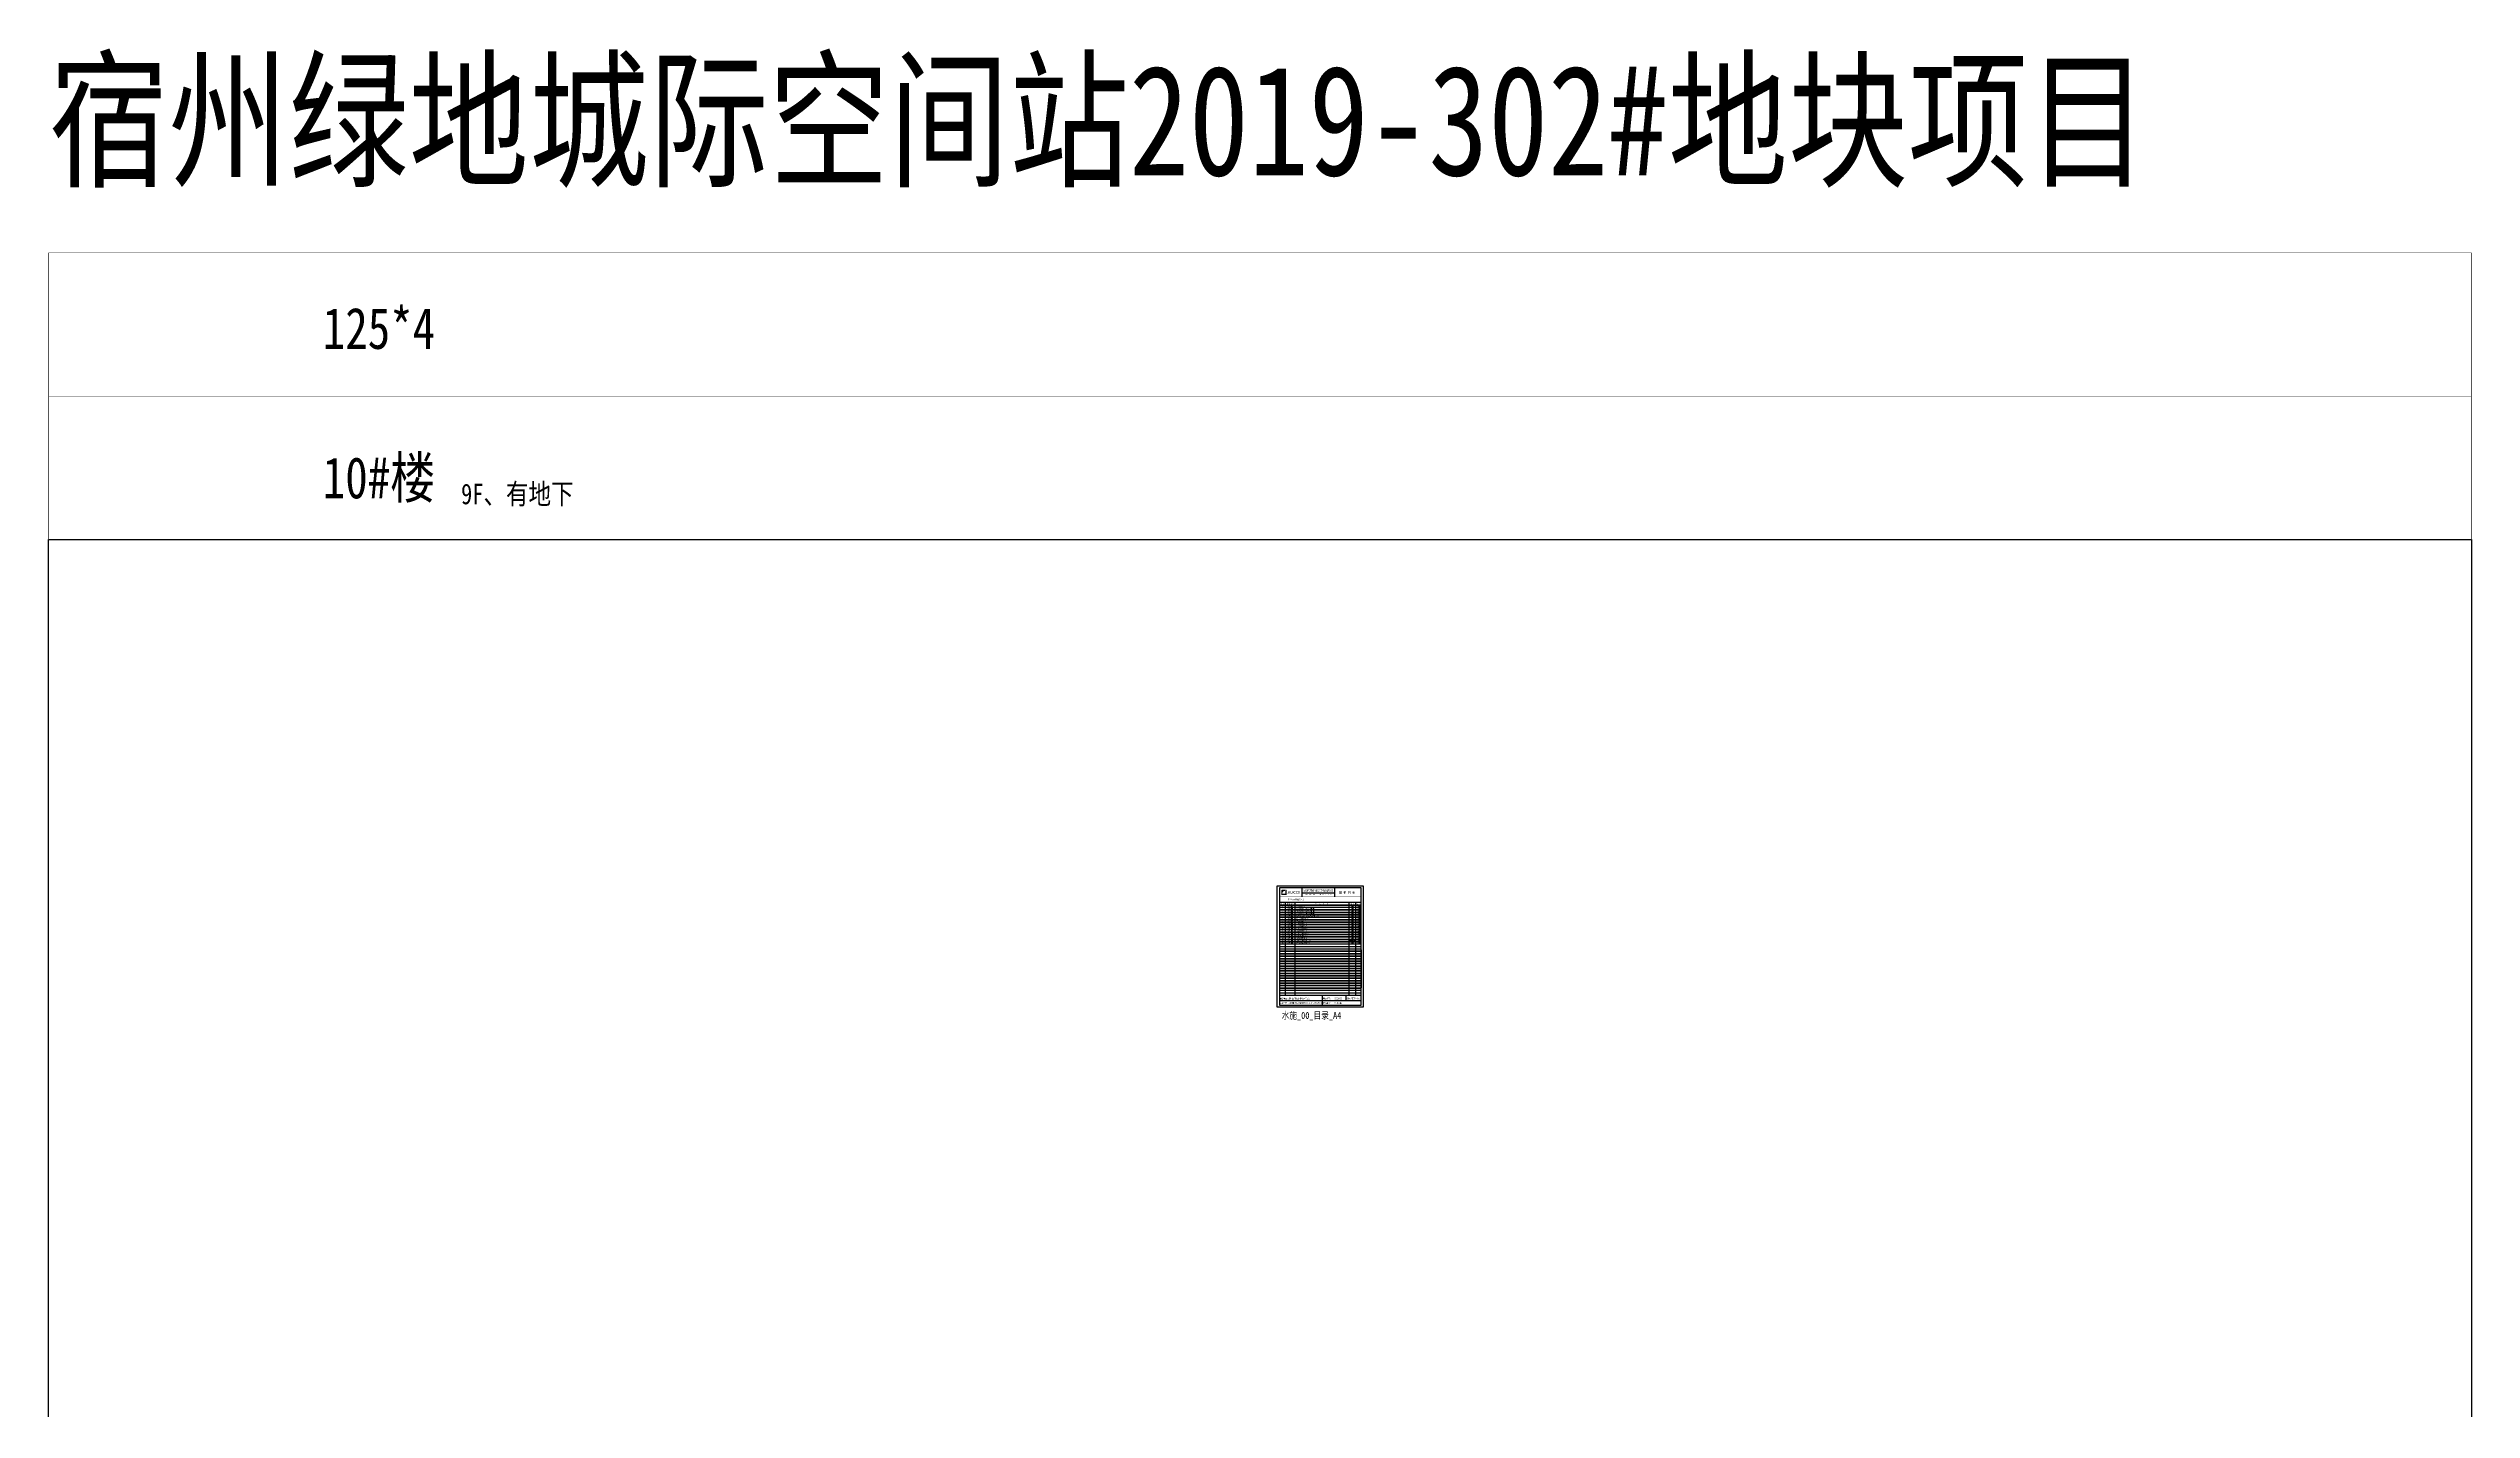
# Model space of a CAD drawing. Extents: x 27938 to 650306, y -92720 to 1524912.
# Drawn here: x 57432 to 650306, y 1191930 to 1524912 of the extents above; entities that cross this region are included whole.
import ezdxf

# ---------------------------------------------------------------- set-up
doc = ezdxf.new("R2010")
doc.units = 0
doc.header["$LTSCALE"] = 1000
doc.header["$MEASUREMENT"] = 0
for name, color, linetype in [('C-Sheet-图框', 101, 'Continuous'), ('PUB_TEXT', 4, 'Continuous'), ('text', 7, 'Continuous'), ('ZC', 6, 'Continuous'), ('图框', 140, 'Continuous'), ('图签文字', 147, 'Continuous'), ('导图字', 7, 'Continuous')]:
    doc.layers.add(name, color=color, linetype=linetype)
doc.styles.add('_HZTXT', font='txt.shx', dxfattribs={"width": 0.8, "bigfont": 'hztxt.shx'})
doc.styles.add('DIM_FONT', font='SIMPLEX.shx', dxfattribs={"width": 0.56})
doc.styles.add('STYLE111', font='simhei.ttf', dxfattribs={"width": 0.7})
doc.styles.add('建筑图签-1', font='simhei.ttf', dxfattribs={"width": 0.7})
doc.styles.add('黑体', font='simhei.ttf')

# ---------------------------------------------------------------- blocks, each defined once
blk = doc.blocks.new('院标1')
h = blk.add_hatch(color=150)
h.dxf.hatch_style = 1
h.set_gradient(color1=(33, 113, 253), color2=(33, 113, 253), tint=1, name='INVCURVED')
edge = h.paths.add_edge_path()
edge.add_spline(control_points=[(116373, 648379), (116379, 648379), (116382, 648379), (116391, 648379), (116391, 648379), (116391, 648379), (116616, 648379), (116616, 648379), (116616, 648379), (116616, 648379), (116616, 648054), (116616, 648054), (116616, 648054), (116616, 648054), (116108, 648054), (116108, 648054), (116108, 648054), (116028, 648054), (115963, 648111), (115963, 648199), (115963, 648199), (115963, 648199), (115963, 649215), (115963, 649215), (115963, 649215), (115963, 649295), (116018, 649360), (116108, 649360), (116108, 649360), (116108, 649360), (116897, 649360), (116897, 649360), (116897, 649360), (116897, 649360), (116897, 649080), (116897, 649080), (116897, 649080), (116897, 649080), (116566, 649140), (116356, 648859), (116356, 648859), (116245, 648719), (116240, 648545), (116247, 648466), (116247, 648466), (116254, 648386), (116247, 648466), (116247, 648466), (116247, 648466), (116247, 648466), (116258, 648374), (116373, 648379)], knot_values=[0, 0, 0, 0, 0.0714286, 0.0714286, 0.0714286, 0.1071429, 0.1428571, 0.1428571, 0.1428571, 0.1785714, 0.2142857, 0.2142857, 0.2142857, 0.25, 0.2857143, 0.2857143, 0.2857143, 0.3214286, 0.3571429, 0.3571429, 0.3571429, 0.3928571, 0.4285714, 0.4285714, 0.4285714, 0.4642857, 0.5, 0.5, 0.5, 0.5357143, 0.5714286, 0.5714286, 0.5714286, 0.6071429, 0.6428571, 0.6428571, 0.6428571, 0.6785714, 0.7142857, 0.7142857, 0.7142857, 0.75, 0.7857143, 0.7857143, 0.7857143, 0.8214286, 0.8571429, 0.8571429, 0.8571429, 0.9285714, 1, 1, 1, 1], degree=3, periodic=0)
h = blk.add_hatch(color=150)
h.dxf.hatch_style = 1
h.set_gradient(color1=(33, 113, 253), color2=(33, 113, 253), tint=1, name='INVCURVED')
edge = h.paths.add_edge_path()
edge.add_spline(control_points=[(117268, 649215), (117268, 649215), (117268, 648199), (117268, 648199), (117268, 648199), (117268, 648114), (117212, 648054), (117123, 648054), (117123, 648054), (117123, 648054), (116663, 648054), (116663, 648054), (116663, 648054), (116663, 648054), (116663, 648379), (116663, 648379), (116663, 648379), (116663, 648379), (116865, 648379), (116865, 648379), (116865, 648379), (116907, 648379), (116941, 648413), (116941, 648455), (116941, 648455), (116941, 648455), (116941, 649360), (116941, 649360), (116941, 649360), (116941, 649360), (117123, 649360), (117123, 649360), (117123, 649360), (117204, 649360), (117268, 649306), (117268, 649215)], knot_values=[0, 0, 0, 0, 0.1, 0.1, 0.1, 0.15, 0.2, 0.2, 0.2, 0.25, 0.3, 0.3, 0.3, 0.35, 0.4, 0.4, 0.4, 0.45, 0.5, 0.5, 0.5, 0.55, 0.6, 0.6, 0.6, 0.65, 0.7, 0.7, 0.7, 0.75, 0.8, 0.8, 0.8, 0.9, 1, 1, 1, 1], degree=3, periodic=0)

msp = doc.modelspace()

# ---------------------------------------------------------------- hatches: boundary and pattern name
h = msp.add_hatch(color=150)
h.dxf.hatch_style = 1
h.set_gradient(color1=(33, 113, 253), color2=(33, 113, 253), tint=1, name='INVCURVED')
edge = h.paths.add_edge_path()
edge.add_spline(control_points=[(360379.6, 1318948.5), (360379.6, 1318948.5), (360379.6, 1317933.1), (360379.6, 1317933.1), (360379.6, 1317933.1), (360379.6, 1317848), (360323.9, 1317787.7), (360234.2, 1317787.7), (360234.2, 1317787.7), (360234.2, 1317787.7), (359774.4, 1317787.7), (359774.4, 1317787.7), (359774.4, 1317787.7), (359774.4, 1317787.7), (359774.4, 1318112.7), (359774.4, 1318112.7), (359774.4, 1318112.7), (359774.4, 1318112.7), (359976.8, 1318112.7), (359976.8, 1318112.7), (359976.8, 1318112.7), (360018.6, 1318112.7), (360052.5, 1318146.6), (360052.5, 1318188.4), (360052.5, 1318188.4), (360052.5, 1318188.4), (360052.5, 1319093.9), (360052.5, 1319093.9), (360052.5, 1319093.9), (360052.5, 1319093.9), (360234.2, 1319093.9), (360234.2, 1319093.9), (360234.2, 1319093.9), (360315.9, 1319093.9), (360379.6, 1319040.1), (360379.6, 1318948.5)], knot_values=[0, 0, 0, 0, 0.1, 0.1, 0.1, 0.15, 0.2, 0.2, 0.2, 0.25, 0.3, 0.3, 0.3, 0.35, 0.4, 0.4, 0.4, 0.45, 0.5, 0.5, 0.5, 0.55, 0.6, 0.6, 0.6, 0.65, 0.7, 0.7, 0.7, 0.75, 0.8, 0.8, 0.8, 0.9, 1, 1, 1, 1], degree=3, periodic=0)
at = {"layer": '图签文字'}
h = msp.add_hatch(color=4, dxfattribs=at)
h.paths.add_polyline_path([(363470.8, 1318783.7), (363577.6, 1318783.7), (363577.6, 1318128.9), (363470.8, 1318128.9)])
h.paths.add_polyline_path([(362831, 1318684.5), (362831, 1318237.4), (363137.5, 1318237.4), (363243, 1318328.1), (363243, 1318598.9), (363140.7, 1318684.5)], flags=16)
h.paths.add_polyline_path([(362730.6, 1318784.9), (362730.6, 1318137.1), (363174.7, 1318137.1), (363343.4, 1318282), (363343.4, 1318645.8), (363177.1, 1318784.9)])
h.paths.add_polyline_path([(362609.2, 1318788), (362609.2, 1318690), (362263.2, 1318690), (362150.3, 1318595.7), (362150.3, 1318323.9), (362263.2, 1318236.9), (362611.1, 1318236.9), (362611.1, 1318133.4), (362216.9, 1318133.4), (362044.8, 1318281.3), (362044.8, 1318645.6), (362213.2, 1318788)])
h.paths.add_polyline_path([(361348.7, 1318786.5), (361451.2, 1318786.5), (361451.2, 1318352.4), (361548.2, 1318240.7), (361727.1, 1318240.7), (361824.1, 1318352.4), (361824.1, 1318786.5), (361921, 1318786.5), (361921, 1318320.8), (361781.2, 1318136.3), (361494.1, 1318136.3), (361348.7, 1318322.6)])
h.paths.add_polyline_path([(360896.7, 1318785.3), (360996.1, 1318785.3), (361286.8, 1318135.7), (361188.4, 1318135.7), (360949.2, 1318674.7), (360800.4, 1318344.7), (361031.2, 1318344.7), (361082.7, 1318246.7), (360758.8, 1318246.7), (360709, 1318133.9), (360604.4, 1318133.9)])

# ---------------------------------------------------------------- linework, layer by layer
msp.add_line((378599.7, 1304403.6), (378599.7, 1295128.6))
at = {"const_width": 100}
for points in [[(57481.7, 1474916.9), (650256.4, 1474916.9), (650256.4, 1439836.9), (57481.7, 1439836.9)], [(57481.7, 1439836.9), (650256.4, 1439836.9), (650256.4, 1404756.9), (57481.7, 1404756.9)]]:
    msp.add_lwpolyline(points, close=True, dxfattribs=at)
at = {"layer": 'ZC', "color": 8}
msp.add_lwpolyline([(57481.7, 1404756.9), (650256.4, 1404756.9), (650256.4, -92720.1), (57481.7, -92720.1)], close=True, dxfattribs=at)
at = {"layer": '图框'}
for p, q in [((358599.7, 1319578.4), (358599.7, 1290878.4)), ((378599.7, 1319578.4), (358599.7, 1319578.4)), ((364193, 1317378.4), (364193, 1319578.4)), ((372162.7, 1318240.4), (364193, 1318240.4)), ((372183.8, 1317378.4), (372183.8, 1319578.4)), ((378599.7, 1290878.4), (378599.7, 1319578.4)), ((358599.7, 1316028.4), (358599.7, 1292028.4)), ((358599.7, 1316028.4), (358599.7, 1296228.4)), ((358599.7, 1316028.4), (378599.7, 1316028.4)), ((378599.7, 1315353.4), (358599.7, 1315353.4)), ((378599.7, 1315353.4), (358599.7, 1315353.4)), ((358599.7, 1315353.4), (378599.7, 1315353.4)), ((358599.7, 1315353.4), (378599.7, 1315353.4)), ((378599.7, 1314753.4), (358599.7, 1314753.4)), ((378599.7, 1314153.4), (358599.7, 1314153.4)), ((358599.7, 1314153.4), (378599.7, 1314153.4)), ((358599.7, 1314153.4), (378599.7, 1314153.4)), ((378599.7, 1314153.4), (358599.7, 1314153.4)), ((378599.7, 1313553.4), (358599.7, 1313553.4)), ((378599.7, 1313553.4), (358599.7, 1313553.4)), ((358599.7, 1313553.4), (378599.7, 1313553.4)), ((378599.7, 1312953.4), (358599.7, 1312953.4)), ((378599.7, 1312953.4), (358599.7, 1312953.4)), ((358599.7, 1312953.4), (378599.7, 1312953.4)), ((358599.7, 1312953.4), (378599.7, 1312953.4)), ((378599.7, 1312353.4), (358599.7, 1312353.4)), ((378599.7, 1312353.4), (358599.7, 1312353.4)), ((378599.7, 1312353.4), (358599.7, 1312353.4)), ((378599.7, 1312353.4), (358599.7, 1312353.4)), ((358599.7, 1312353.4), (378599.7, 1312353.4)), ((358599.7, 1312353.4), (378599.7, 1312353.4)), ((378599.7, 1311753.4), (358599.7, 1311753.4)), ((358599.7, 1311753.4), (378599.7, 1311753.4)), ((358599.7, 1311753.4), (378599.7, 1311753.4)), ((378599.7, 1311753.4), (358599.7, 1311753.4)), ((378599.7, 1311153.4), (358599.7, 1311153.4)), ((378599.7, 1311153.4), (358599.7, 1311153.4)), ((358599.7, 1311153.4), (378599.7, 1311153.4)), ((358599.7, 1311153.4), (378599.7, 1311153.4)), ((378599.7, 1310553.4), (358599.7, 1310553.4)), ((378599.7, 1310553.4), (358599.7, 1310553.4)), ((358599.7, 1310553.4), (378599.7, 1310553.4)), ((358599.7, 1310553.4), (378599.7, 1310553.4)), ((360043.9, 1316028.4), (360043.9, 1293228.4)), ((362401.1, 1316028.4), (362401.1, 1293228.4)), ((375611.3, 1316028.4), (375611.3, 1293228.4)), ((377245.6, 1316028.4), (377245.6, 1293228.4)), ((378599.7, 1309953.4), (358599.7, 1309953.4)), ((378599.7, 1309953.4), (358599.7, 1309953.4)), ((378599.7, 1309953.4), (358599.7, 1309953.4)), ((378599.7, 1309953.4), (358599.7, 1309953.4)), ((358599.7, 1309953.4), (378599.7, 1309953.4)), ((358599.7, 1309953.4), (378599.7, 1309953.4)), ((378599.7, 1309353.4), (358599.7, 1309353.4)), ((358599.7, 1309353.4), (378599.7, 1309353.4)), ((358599.7, 1309353.4), (378599.7, 1309353.4)), ((378599.7, 1309353.4), (358599.7, 1309353.4)), ((378599.7, 1308753.4), (358599.7, 1308753.4)), ((378599.7, 1308753.4), (358599.7, 1308753.4)), ((358599.7, 1308753.4), (378599.7, 1308753.4)), ((358599.7, 1308753.4), (378599.7, 1308753.4)), ((378599.7, 1308153.4), (358599.7, 1308153.4)), ((378599.7, 1308153.4), (358599.7, 1308153.4)), ((358599.7, 1308153.4), (378599.7, 1308153.4)), ((358599.7, 1308153.4), (378599.7, 1308153.4)), ((378599.7, 1307553.4), (358599.7, 1307553.4)), ((378599.7, 1307553.4), (358599.7, 1307553.4)), ((378599.7, 1307553.4), (358599.7, 1307553.4)), ((378599.7, 1307553.4), (358599.7, 1307553.4)), ((358599.7, 1307553.4), (378599.7, 1307553.4)), ((358599.7, 1307553.4), (378599.7, 1307553.4)), ((378599.7, 1306953.4), (358599.7, 1306953.4)), ((358599.7, 1306953.4), (378599.7, 1306953.4)), ((358599.7, 1306953.4), (378599.7, 1306953.4)), ((378599.7, 1306953.4), (358599.7, 1306953.4)), ((378599.7, 1306353.4), (358599.7, 1306353.4)), ((378599.7, 1306353.4), (358599.7, 1306353.4)), ((358599.7, 1306353.4), (378599.7, 1306353.4)), ((358599.7, 1306353.4), (378599.7, 1306353.4)), ((378599.7, 1305753.4), (358599.7, 1305753.4)), ((378599.7, 1305153.4), (358599.7, 1305153.4)), ((378599.7, 1304553.4), (358599.7, 1304553.4)), ((378599.7, 1304028.4), (358599.7, 1304028.4)), ((358599.7, 1304028.4), (378599.7, 1304028.4)), ((358599.7, 1304028.4), (378599.7, 1304028.4)), ((378599.7, 1304028.4), (358599.7, 1304028.4)), ((378599.7, 1303428.4), (358599.7, 1303428.4)), ((378599.7, 1303428.4), (358599.7, 1303428.4)), ((358599.7, 1303428.4), (378599.7, 1303428.4)), ((358599.7, 1303428.4), (378599.7, 1303428.4)), ((378599.7, 1302828.4), (358599.7, 1302828.4)), ((378599.7, 1302828.4), (358599.7, 1302828.4)), ((358599.7, 1302828.4), (378599.7, 1302828.4)), ((358599.7, 1302828.4), (378599.7, 1302828.4)), ((378599.7, 1302228.4), (358599.7, 1302228.4)), ((378599.7, 1302228.4), (358599.7, 1302228.4)), ((378599.7, 1302228.4), (358599.7, 1302228.4)), ((378599.7, 1302228.4), (358599.7, 1302228.4)), ((358599.7, 1302228.4), (378599.7, 1302228.4)), ((358599.7, 1302228.4), (378599.7, 1302228.4)), ((378599.7, 1301628.4), (358599.7, 1301628.4)), ((358599.7, 1301628.4), (378599.7, 1301628.4)), ((358599.7, 1301628.4), (378599.7, 1301628.4)), ((378599.7, 1301628.4), (358599.7, 1301628.4)), ((378599.7, 1301028.4), (358599.7, 1301028.4)), ((378599.7, 1301028.4), (358599.7, 1301028.4)), ((358599.7, 1301028.4), (378599.7, 1301028.4)), ((358599.7, 1301028.4), (378599.7, 1301028.4)), ((378599.7, 1300428.4), (358599.7, 1300428.4)), ((378599.7, 1300428.4), (358599.7, 1300428.4)), ((358599.7, 1300428.4), (378599.7, 1300428.4)), ((358599.7, 1300428.4), (378599.7, 1300428.4)), ((378599.7, 1299828.4), (358599.7, 1299828.4)), ((378599.7, 1299828.4), (358599.7, 1299828.4)), ((378599.7, 1299828.4), (358599.7, 1299828.4)), ((378599.7, 1299828.4), (358599.7, 1299828.4)), ((358599.7, 1299828.4), (378599.7, 1299828.4)), ((358599.7, 1299828.4), (378599.7, 1299828.4)), ((378599.7, 1299228.4), (358599.7, 1299228.4)), ((358599.7, 1299228.4), (378599.7, 1299228.4)), ((358599.7, 1299228.4), (378599.7, 1299228.4)), ((378599.7, 1299228.4), (358599.7, 1299228.4)), ((378599.7, 1298628.4), (358599.7, 1298628.4)), ((378599.7, 1298628.4), (358599.7, 1298628.4)), ((358599.7, 1298628.4), (378599.7, 1298628.4)), ((358599.7, 1298628.4), (378599.7, 1298628.4)), ((378599.7, 1295628.4), (358599.7, 1295628.4)), ((378599.7, 1295628.4), (358599.7, 1295628.4)), ((378599.7, 1295628.4), (358599.7, 1295628.4)), ((378599.7, 1295628.4), (358599.7, 1295628.4)), ((358599.7, 1295628.4), (378599.7, 1295628.4)), ((358599.7, 1295628.4), (378599.7, 1295628.4)), ((378599.7, 1295028.4), (358599.7, 1295028.4)), ((358599.7, 1295028.4), (378599.7, 1295028.4)), ((378599.7, 1295028.4), (358599.7, 1295028.4)), ((358599.7, 1295028.4), (378599.7, 1295028.4)), ((378599.7, 1294428.4), (358599.7, 1294428.4)), ((378599.7, 1293828.4), (358599.7, 1293828.4)), ((378599.7, 1293228.4), (358599.7, 1293228.4)), ((378599.7, 1298028.4), (358599.7, 1298028.4)), ((378599.7, 1298028.4), (358599.7, 1298028.4)), ((358599.7, 1298028.4), (378599.7, 1298028.4)), ((358599.7, 1298028.4), (378599.7, 1298028.4)), ((378599.7, 1297428.4), (358599.7, 1297428.4)), ((378599.7, 1297428.4), (358599.7, 1297428.4)), ((378599.7, 1297428.4), (358599.7, 1297428.4)), ((378599.7, 1297428.4), (358599.7, 1297428.4)), ((358599.7, 1297428.4), (378599.7, 1297428.4)), ((358599.7, 1297428.4), (378599.7, 1297428.4)), ((378599.7, 1296828.4), (358599.7, 1296828.4)), ((358599.7, 1296828.4), (378599.7, 1296828.4)), ((358599.7, 1296828.4), (378599.7, 1296828.4)), ((378599.7, 1296828.4), (358599.7, 1296828.4)), ((378599.7, 1296228.4), (358599.7, 1296228.4)), ((378599.7, 1296228.4), (358599.7, 1296228.4)), ((358599.7, 1296228.4), (378599.7, 1296228.4)), ((358599.7, 1296228.4), (378599.7, 1296228.4)), ((369070.2, 1293078.4), (369070.2, 1290878.4)), ((374844.5, 1293078.4), (374844.5, 1291978.6)), ((358599.7, 1291977.4), (378599.7, 1291978.9)), ((358599.7, 1290878.4), (378599.7, 1290878.4))]:
    msp.add_line(p, q, dxfattribs=at)
for points in [[(379099.8, 1320078.4), (379099.8, 1290378.4), (358099.8, 1290378.4), (358099.8, 1320078.4)], [(379099.8, 1320078.4), (379099.8, 1290378.4), (358099.8, 1290378.4), (358099.8, 1320078.4)], [(358599.7, 1290878.4), (378599.7, 1290878.4), (378599.7, 1319578.4), (358599.7, 1319578.4)]]:
    msp.add_lwpolyline(points, close=True, dxfattribs=at)
at = {"layer": '图框', "const_width": 56.2}
for points in [[(358599.7, 1317378.4), (378599.7, 1317378.4)], [(358599.7, 1293128.6), (378599.7, 1293128.6)]]:
    msp.add_lwpolyline(points, dxfattribs=at)

# ---------------------------------------------------------------- block references
msp.add_blockref('院标1', (243109.4, 669730.2))

# ---------------------------------------------------------------- texts
at = {"layer": 'C-Sheet-图框', "color": 7, "linetype": 'Continuous', "style": 'STYLE111', "width": 0.7}
for s, p in [('4', (359197.3, 1313072.3)), ('3', (359197.3, 1313672.3)), ('5', (359197.3, 1312472.3)), ('2', (359197.3, 1314272.3)), ('8', (359197.3, 1310672.3)), ('9', (359197.3, 1310072.3)), ('6', (359197.3, 1311872.3)), ('7', (359197.3, 1311272.3)), ('1', (359197.3, 1314872.3)), ('10', (359197.3, 1309472.3)), ('11', (359197.3, 1308872.3)), ('12', (359197.3, 1308272.3)), ('13', (359197.3, 1307672.3)), ('14', (359197.3, 1307072.3)), ('15', (359197.3, 1306472.3)), ('16', (359197.3, 1305872.3))]:
    msp.add_text(s, height=350, dxfattribs=at).set_placement(p)
at = {"layer": 'PUB_TEXT', "linetype": 'Continuous', "style": '_HZTXT', "width": 0.6}
for p in [(360596.3, 1314830.7), (360596.3, 1314230.7), (360596.3, 1313630.7), (360596.3, 1313030.7), (360596.3, 1312430.7), (360596.3, 1311830.7), (360596.3, 1311230.7), (360596.3, 1310630.7), (360596.3, 1310030.7), (360596.3, 1309430.7), (360596.3, 1308830.7), (360596.3, 1308230.7), (360596.3, 1307630.7), (360596.3, 1307030.7), (360596.3, 1306430.7), (360596.3, 1305830.7)]:
    msp.add_text('水施 - ', height=400, dxfattribs=at).set_placement(p)
at = {"layer": 'PUB_TEXT', "color": 1, "linetype": 'Continuous', "width": 0.6}
for s, height, style, p in [('01', 300, 'DIM_FONT', (361486.1, 1314864.8)), ('02', 300, 'DIM_FONT', (361486.1, 1314264.8)), ('03', 300, 'DIM_FONT', (361486.1, 1313664.8)), ('04', 300, 'DIM_FONT', (361486.1, 1313064.8)), ('05', 300, 'DIM_FONT', (361486.1, 1312464.8)), ('06', 300, 'DIM_FONT', (361486.1, 1311864.8)), ('07', 300, 'DIM_FONT', (361486.1, 1311264.8)), ('08', 300, 'DIM_FONT', (361486.1, 1310664.8)), ('09', 300, 'DIM_FONT', (361486.1, 1310064.8)), ('1.0', 400, '_HZTXT', (377781.9, 1314842.5)), ('1.0', 400, '_HZTXT', (377781.9, 1314242.5)), ('1.0', 400, '_HZTXT', (377781.9, 1313642.5)), ('1.0', 400, '_HZTXT', (377781.9, 1313042.5)), ('1.0', 400, '_HZTXT', (377781.9, 1312442.5)), ('1.0', 400, '_HZTXT', (377781.9, 1311842.5)), ('1.0', 400, '_HZTXT', (377781.9, 1311242.5)), ('1.0', 400, '_HZTXT', (377781.9, 1310642.5)), ('1.0', 400, '_HZTXT', (377781.9, 1310042.5)), ('10', 300, 'DIM_FONT', (361486.1, 1309464.8)), ('11', 300, 'DIM_FONT', (361486.1, 1308864.8)), ('12', 300, 'DIM_FONT', (361486.1, 1308264.8)), ('13', 300, 'DIM_FONT', (361486.1, 1307664.8)), ('14', 300, 'DIM_FONT', (361486.1, 1307064.8)), ('15', 300, 'DIM_FONT', (361486.1, 1306464.8)), ('16', 300, 'DIM_FONT', (361486.1, 1305864.8)), ('1.0', 400, '_HZTXT', (377781.9, 1309442.5)), ('1.0', 400, '_HZTXT', (377781.9, 1308842.5)), ('1.0', 400, '_HZTXT', (377781.9, 1308242.5)), ('1.0', 400, '_HZTXT', (377781.9, 1307642.5)), ('1.0', 400, '_HZTXT', (377781.9, 1307042.5)), ('1.0', 400, '_HZTXT', (377781.9, 1306442.5)), ('1.0', 400, '_HZTXT', (377781.9, 1305842.5))]:
    msp.add_text(s, height=height, dxfattribs=dict(at, style=style)).set_placement(p)
at = {"layer": 'PUB_TEXT', "color": 7, "linetype": 'Continuous', "style": '_HZTXT', "width": 0.6}
for s, p in [('给水排水图例', (362816.4, 1314842.5)), ('给水排水施工图设计说明(一)', (362816.4, 1314242.5)), ('给水排水施工图设计说明(二)', (362816.4, 1313642.5)), ('给水排水施工图设计说明(三)', (362816.4, 1313042.5)), ('给排水抗震设计说明及支架安装示意图', (362816.4, 1312442.5)), ('一层给排水平面图', (362816.4, 1311242.5)), ('负一层给排水平面图', (362816.4, 1311842.5)), ('二层给排水平面图', (362816.4, 1310642.5)), ('三层给排水平面图', (362816.4, 1310042.5)), ('A1', (376282.3, 1314842.5)), ('A1', (376282.3, 1314242.5)), ('A1', (376282.3, 1313642.5)), ('A1', (376282.3, 1313042.5)), ('A1', (376282.3, 1312442.5)), ('A1', (376282.3, 1311842.5)), ('A1', (376282.3, 1311242.5)), ('A1', (376282.3, 1310642.5)), ('A1', (376282.3, 1310042.5)), ('标准层给排水户型大样图', (362816.4, 1306442.5)), ('机房层给排水平面图', (362816.4, 1308242.5)), ('构架层给排水平面图', (362816.4, 1307642.5)), ('九层给排水平面图', (362816.4, 1308842.5)), ('户型给排水系统原理图', (362816.4, 1305842.5)), ('给排水系统原理图', (362816.4, 1307042.5)), ('四至八层给排水平面图', (362816.4, 1309442.5)), ('A1+3/4', (375832.6, 1306442.5)), ('A1', (376282.3, 1309442.5)), ('A1', (376282.3, 1308842.5)), ('A1', (376282.3, 1308242.5)), ('A1', (376282.3, 1307642.5)), ('A1', (376282.3, 1307042.5)), ('A1', (376282.3, 1305842.5))]:
    msp.add_text(s, height=400, dxfattribs=at).set_placement(p)
at = {"layer": 'text', "color": 1, "style": '黑体', "width": 0.8}
for s, p in [('125*4', (124563.8, 1451407.8)), ('10#楼', (124563.8, 1414852.1))]:
    msp.add_text(s, height=10094.18, dxfattribs=at).set_placement(p)
at = {"layer": 'text', "color": 2, "style": '黑体', "width": 0.8}
msp.add_text('9F、有地下', height=5047.09, dxfattribs=at).set_placement((158385.5, 1413408.8))
at = {"layer": '图框', "color": 2, "style": '黑体', "width": 0.8}
msp.add_text('宿州绿地城际空间站2019-302#地块项目', height=26917.806, dxfattribs=at).set_placement((57481.7, 1493850.4))
at = {"layer": '图签文字', "color": 7, "style": '建筑图签-1'}
for s, height, width, p in [('给排水专业图纸目录', 400, 0.8, (360661.8, 1316504)), ('安徽省城建设计研究总院股份有限公司', 500, 0.6, (364530.3, 1318632.9)), ('图 纸 目 录', 600, 0.8, (373242.7, 1318118.8)), ('序 号', 250, 0.8, (358962.1, 1315529.6)), ('图 纸 编 号', 250, 0.8, (360429.9, 1315529.6)), ('图    纸    名    称', 250, 0.8, (367396.8, 1315529.6)), ('图  幅', 250, 0.8, (376015.5, 1315529.6)), ('版  次', 250, 0.8, (377511.9, 1315529.6)), (' 建设单位: ', 400, 0.8, (358403.5, 1292227.4)), ('项目编号:', 400, 0.8, (369197.6, 1292292.4)), ('阶段：', 400, 0.8, (375017.2, 1292280)), ('项目名称:', 400, 0.8, (358637, 1291204.9)), ('子项名称:', 400, 0.8, (369197.6, 1291192.6))]:
    msp.add_text(s, height=height, dxfattribs=dict(at, width=width)).set_placement(p)
at = {"layer": '图签文字', "color": 7, "linetype": 'Continuous', "style": '建筑图签-1', "width": 0.91}
msp.add_text('ANHUI URBAN CONSTRUCTION DESIGN INSTITUTE CORP.,LTD.', height=200, dxfattribs=at).set_placement((364846.4, 1317786.4))
at = {"layer": '图签文字', "color": 6, "style": '建筑图签-1', "width": 0.8}
for s, p in [('绿地集团宿州置业有限公司', (360886.4, 1292212.3)), ('8221009', (372074.1, 1292292.4)), ('施工图设计', (376249.9, 1292280)), ('绿地宿州城际空间站2019-302#地块项目', (360886.4, 1291189.7))]:
    msp.add_text(s, height=400, dxfattribs=at).set_placement(p)
at = {"layer": '图签文字', "color": 2, "style": '建筑图签-1', "width": 0.8}
msp.add_text('Y-10#楼', height=400, dxfattribs=at).set_placement((372074, 1291192.4))
at = {"layer": '导图字', "color": 1, "style": '黑体', "width": 0.8}
msp.add_text('水施_00_目录_A4', height=1682.363, dxfattribs=at).set_placement((359168.4, 1287499.6))

doc.saveas('drawing.dxf')
